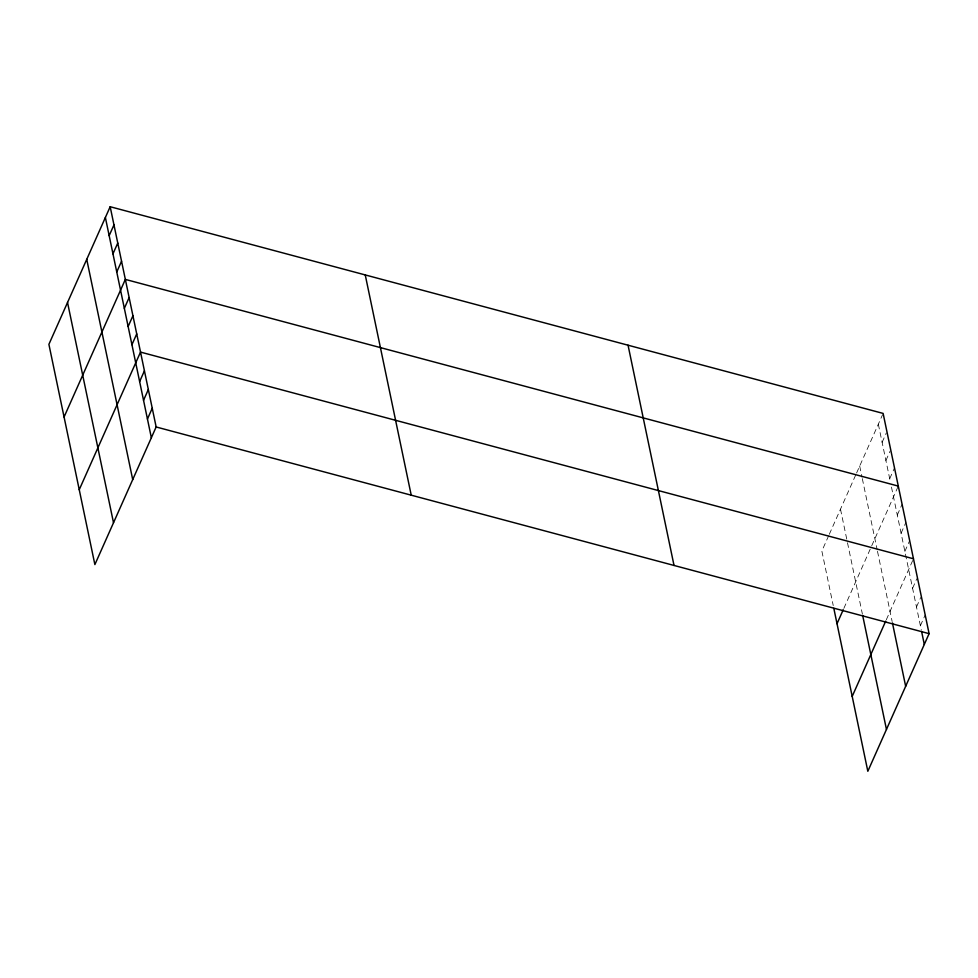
<?xml version="1.0" encoding="UTF-8"?>
<svg xmlns="http://www.w3.org/2000/svg" width="978" height="978" viewBox="0 0 978 978"><rect width="100%" height="100%" fill="white"/><g stroke="black" fill="none" stroke-linecap="round" stroke-linejoin="round"><path stroke-width="0.73" stroke-dasharray="4.89 3.67" d="M828.684 535.675L821.85 551.03L833.232 605.541M829.307 534.281L855.97 474.391M856.594 472.997L882.523 414.758M882.119 442.349L886.312 432.924M885.909 460.528L890.114 451.102M889.711 478.694L894.503 467.924M843.855 608.365L898.293 486.09M897.291 515.039L902.083 504.269M901.08 533.206L905.885 522.435M904.882 551.384L909.674 540.602M886.312 619.759L913.464 558.78M912.584 588.267L916.777 578.842M916.484 606.996L920.689 597.57M920.396 625.712L925.188 614.942M878.33 424.183L890.286 481.494M891.459 487.081L921.3 630.04M859.686 466.041L862.021 477.227M862.315 478.621L877.193 549.905M877.486 551.299L892.144 621.495M840.493 509.171L847.205 541.311M847.486 542.717L862.376 614.001"/><path stroke-width="1.47" d="M110.172 206.725L48.9 344.342L94.878 564.587L156.15 426.97L110.172 206.725L883.122 413.413L929.1 633.658L867.828 771.275L833.818 608.34M109.169 235.661L113.961 224.891M112.959 253.84L117.763 243.057M116.749 272.006L121.553 261.236M64.071 417.019L125.343 279.402L898.293 486.09M124.34 308.351L129.133 297.569M128.13 326.518L132.935 315.747M131.932 344.684L136.724 333.914M79.242 489.709L140.514 352.092L913.464 558.78M139.634 381.579L144.426 370.809M143.534 400.308L148.338 389.525M147.446 419.024L152.238 408.254M837.021 623.707L843.232 609.759M852.193 696.397L885.701 621.152M156.15 426.97L929.1 633.658M921.594 631.47L924.308 644.441M892.437 622.925L905.665 686.299M862.657 615.394L886.459 729.417M628.047 345.197L674.025 565.455M365.246 274.928L411.225 495.186M105.379 217.495L151.358 437.753M86.736 259.353L132.715 479.611M67.531 302.483L113.509 522.729"/></g></svg>
